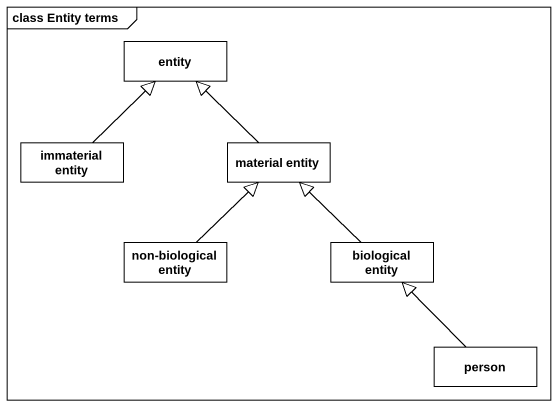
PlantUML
@startuml
mainframe class Entity terms
hide circle
hide empty members
class "entity" as entity_
class "immaterial entity" as immaterial_entity
class "material entity" as material_entity
class "non-biological entity" as non_biological_entity
class "biological entity" as biological_entity
class "person" as person_
immaterial_entity -up-|> entity_
material_entity -up-|> entity_
non_biological_entity -up-|> material_entity
biological_entity -up-|> material_entity
person_ -up-|> biological_entity
@enduml
